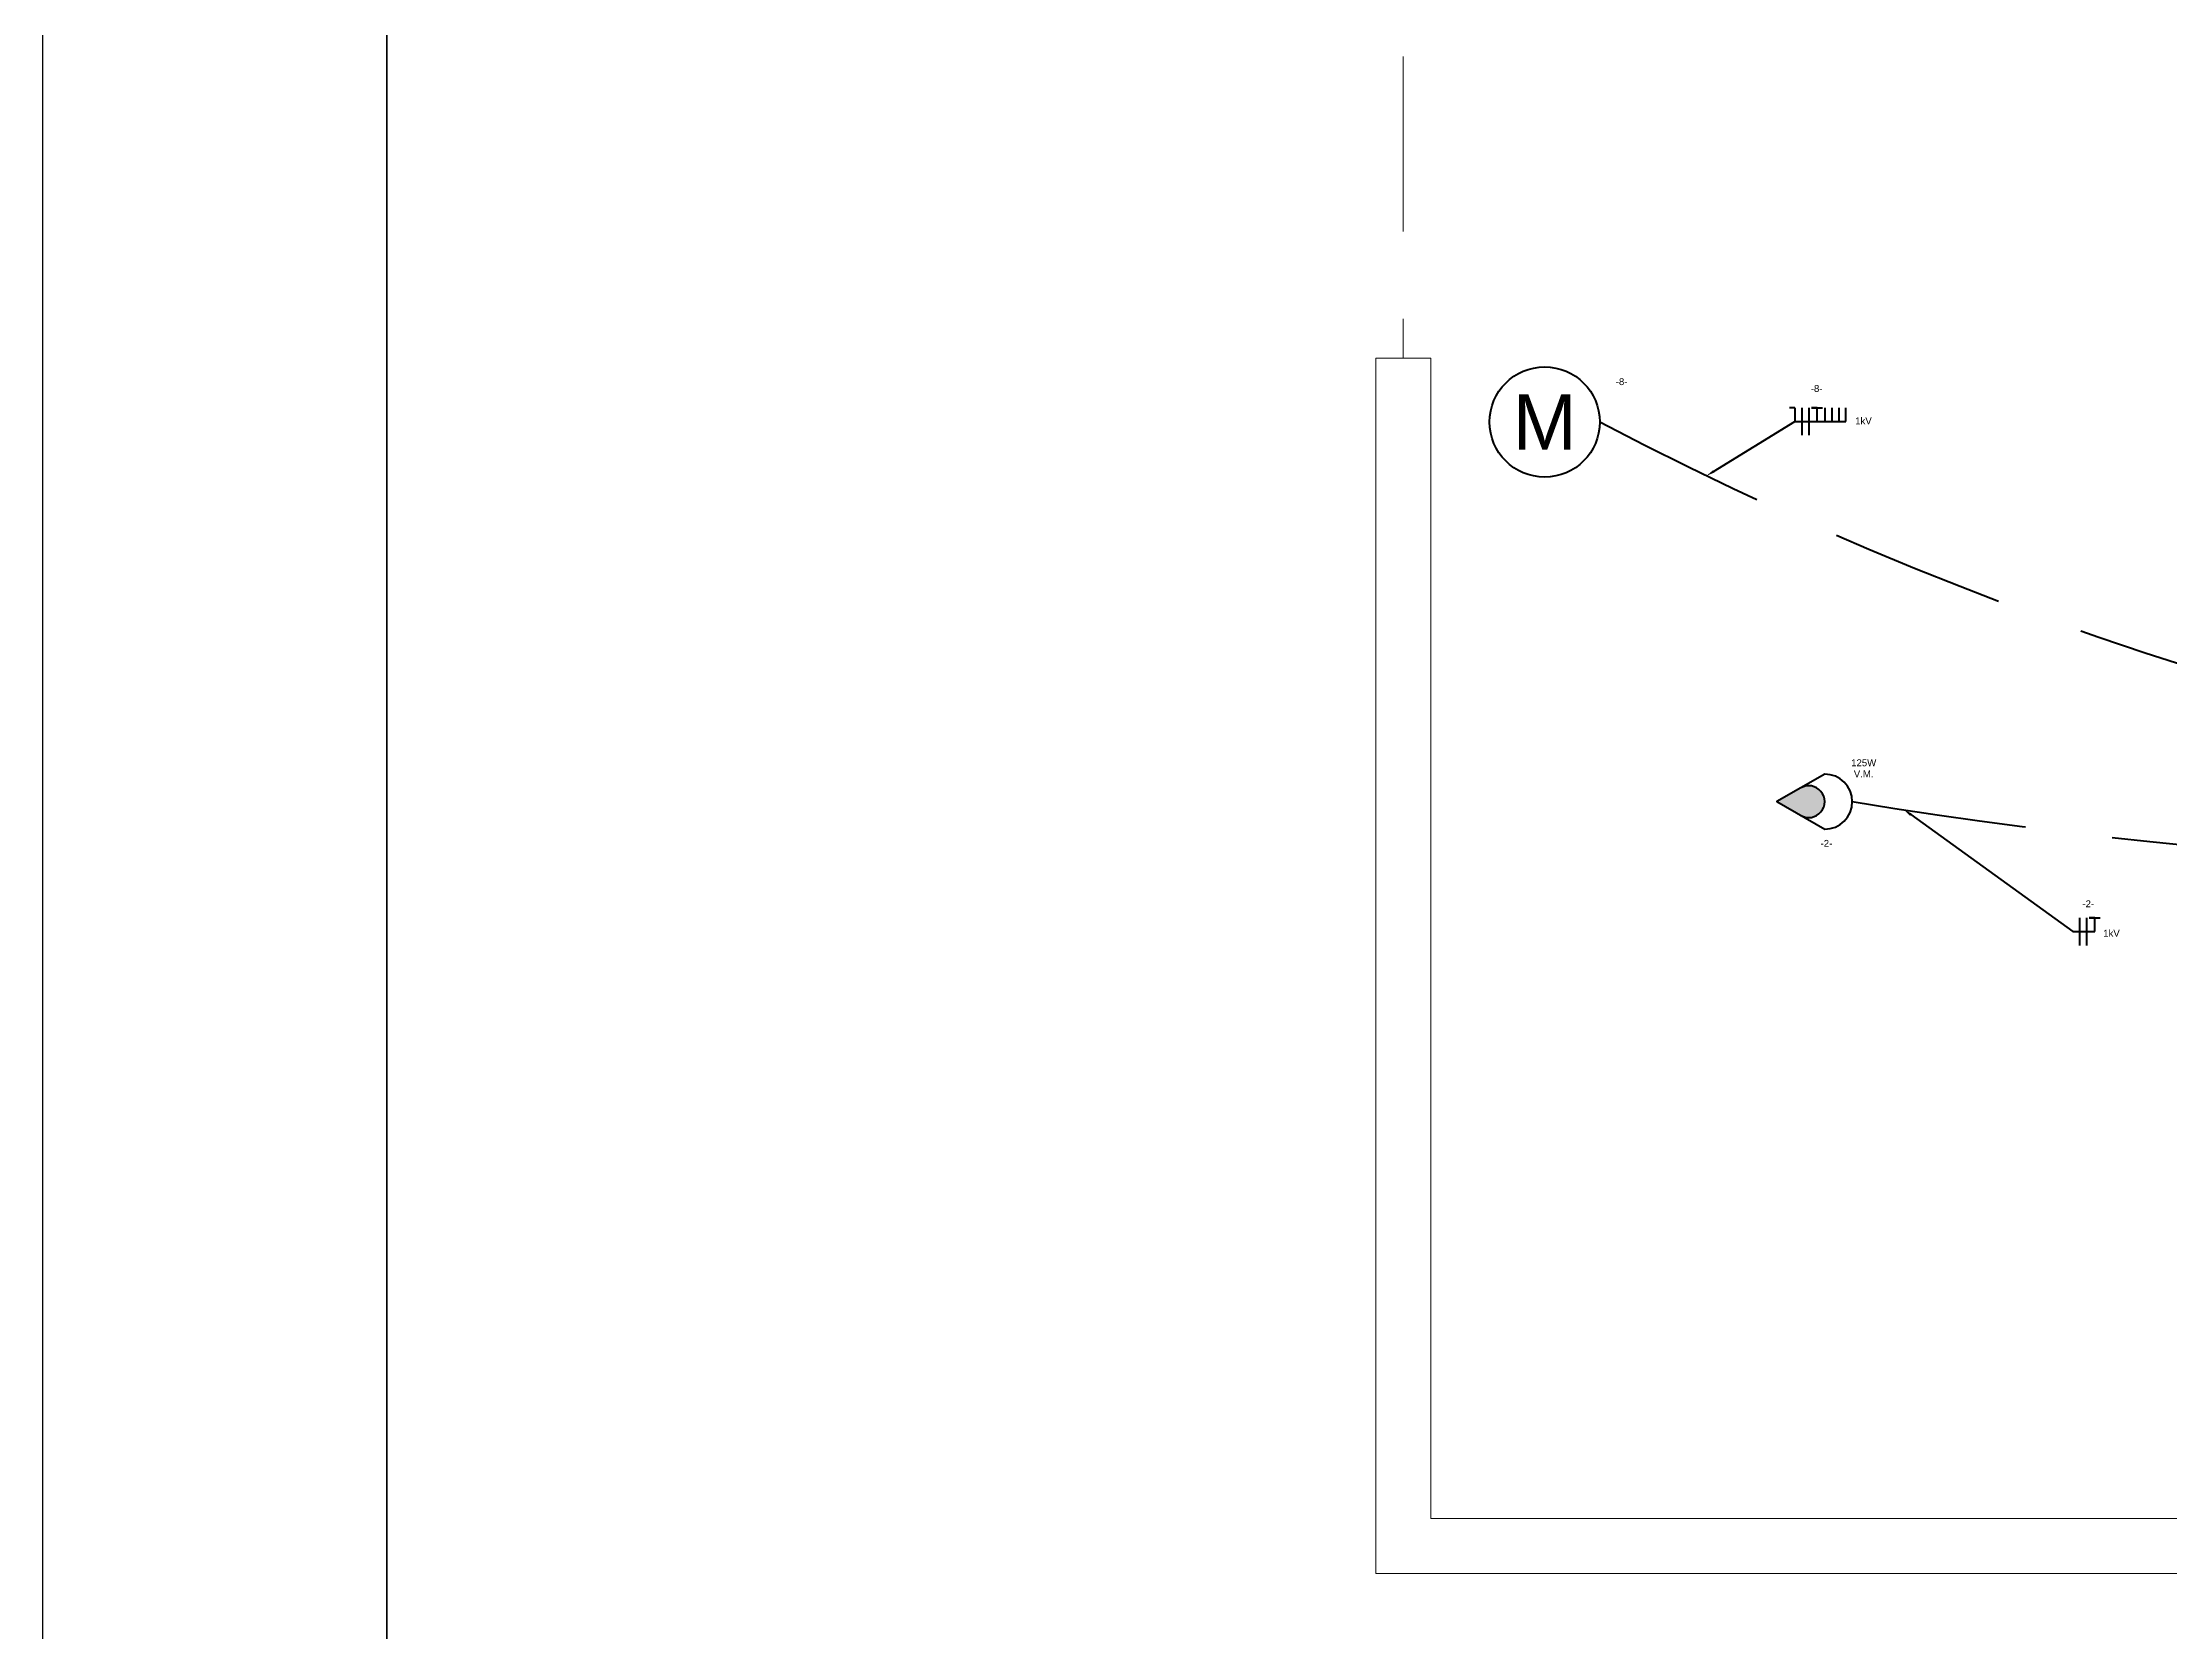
# Model space of a CAD drawing. Header units: millimetres. Extents: x 0 to 594, y 0 to 420.
# Drawn here: x 0 to 154.4, y 189.3 to 304.7 of the extents above; entities that cross this region are included whole.
import ezdxf
from ezdxf.enums import TextEntityAlignment as Align

# ---------------------------------------------------------------- set-up
doc = ezdxf.new("R2010")
doc.units = ezdxf.units.MM
doc.linetypes.add('DASHED', pattern=[19.05, 12.7, -6.35])
for name, color, linetype, lineweight in [('Detalhe arquitetônico', 2, 'Continuous', 20), ('Eletrodutos', 1, 'Continuous', 60), ('Fiação', 5, 'Continuous', 40), ('Símbolos', 3, 'Continuous', 40)]:
    doc.layers.add(name, color=color, linetype=linetype, lineweight=lineweight)
doc.styles.add('style1', font='ARIAL.TTF')

msp = doc.modelspace()

# ---------------------------------------------------------------- hatches: boundary and pattern name
at = {"layer": 'Símbolos'}
h = msp.add_hatch(color=256, dxfattribs=at)
h.dxf.hatch_style = 1
h.paths.add_polyline_path([(125.894, 249.55), (127.626, 248.55, 1.7320508), (127.626, 250.55)])

# ---------------------------------------------------------------- linework, layer by layer
msp.add_line((0, 420), (0, 0))
at = {"color": 4}
msp.add_line((25, 410), (25, 10), dxfattribs=at)
msp.add_lwpolyline([(25, 410), (465.086, 410), (465.086, 163.683), (25, 163.683)], close=True)
at = {"layer": 'Detalhe arquitetônico', "linetype": 'DASHED'}
msp.add_line((98.773, 341.741), (98.773, 281.741), dxfattribs=at)
at = {"layer": 'Detalhe arquitetônico'}
for p, q in [((96.773, 193.513), (96.773, 281.741)), ((96.773, 281.741), (100.773, 281.741)), ((100.773, 281.741), (100.773, 207.513)), ((100.773, 207.513), (100.773, 197.513)), ((100.773, 197.513), (365.242, 197.513)), ((100.773, 193.513), (96.773, 193.513)), ((375.242, 193.513), (100.773, 193.513))]:
    msp.add_line(p, q, dxfattribs=at)
at = {"layer": 'Eletrodutos', "linetype": 'DASHED'}
for centre, radius, start, end in [((149.627, 88.298), 260.631, 44.66573, 95.47211), ((234.324, 508.525), 261.274, 242.33952, 292.29042), ((194.324, 638.1), 393.618, 260.79506, 289.69735)]:
    msp.add_arc(centre, radius, start, end, dxfattribs=at)
at = {"layer": 'Fiação'}
for p, q in [((127.202, 278.145), (126.802, 278.145)), ((127.202, 278.145), (127.202, 277.145)), ((127.702, 278.145), (127.702, 276.145)), ((128.202, 278.145), (128.202, 276.145)), ((128.802, 278.145), (128.402, 278.145)), ((128.402, 278.145), (129.202, 278.145)), ((128.802, 277.145), (128.802, 278.145)), ((129.402, 277.145), (129.402, 278.145)), ((129.902, 277.145), (129.902, 278.145)), ((130.402, 277.145), (130.402, 278.145)), ((130.902, 277.145), (130.902, 278.145)), ((121.299, 273.523), (127.202, 277.145)), ((127.202, 277.145), (127.702, 277.145)), ((127.702, 277.145), (128.202, 277.145)), ((128.202, 277.145), (128.802, 277.145)), ((128.802, 277.145), (129.402, 277.145)), ((129.402, 277.145), (129.902, 277.145)), ((129.902, 277.145), (130.402, 277.145)), ((130.402, 277.145), (130.902, 277.145)), ((135.608, 248.608), (147.364, 240.117)), ((147.864, 241.117), (147.864, 239.117)), ((148.364, 241.117), (148.364, 239.117)), ((148.964, 241.117), (148.564, 241.117)), ((148.564, 241.117), (149.364, 241.117)), ((148.964, 240.117), (148.964, 241.117)), ((147.364, 240.117), (147.864, 240.117)), ((147.864, 240.117), (148.364, 240.117)), ((148.364, 240.117), (148.964, 240.117))]:
    msp.add_line(p, q, dxfattribs=at)
at = {"layer": 'Fiação', "linetype": 'DASHED'}
msp.add_solid([(121.351, 273.438), (121.247, 273.608), (120.787, 273.209)], dxfattribs=at)
at = {"layer": 'Fiação'}
msp.add_solid([(135.55, 248.526), (135.667, 248.689), (135.122, 248.959)], dxfattribs=at)
at = {"layer": 'Símbolos'}
msp.add_lwpolyline([(129.358, 251.55), (125.894, 249.55), (129.358, 247.55)], dxfattribs=at)
msp.add_circle((109.033, 277.111), 4, dxfattribs=at)
for centre, radius, start, end in [((128.203, 249.55), 1.155, 240, 120), ((129.358, 249.55), 2, 270, 90)]:
    msp.add_arc(centre, radius, start, end, dxfattribs=at)

# ---------------------------------------------------------------- texts
at = {"layer": 'Fiação', "style": 'style1'}
for s, p in [('-8-', (114.618, 280.04)), ('-8-', (128.775, 279.546)), ('1kV', (132.172, 277.206)), ('125W', (132.189, 252.373)), ('V.M.', (132.189, 251.57)), ('-2-', (129.484, 246.528)), ('-2-', (148.491, 242.141)), ('1kV', (150.175, 240.015))]:
    msp.add_text(s, height=0.5, dxfattribs=at).set_placement(p, align=Align.MIDDLE)
at = {"layer": 'Símbolos', "style": 'style1'}
msp.add_text('M', height=4, dxfattribs=at).set_placement((109.033, 277.111), align=Align.MIDDLE)

doc.saveas('drawing.dxf')
